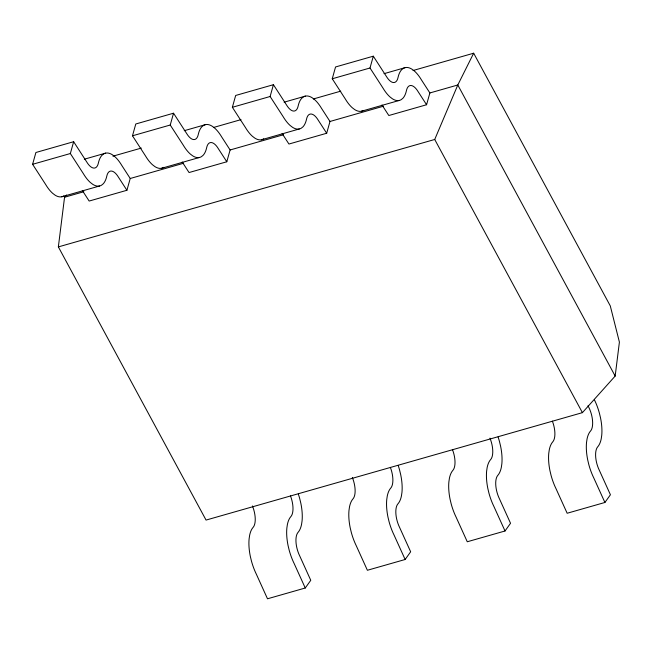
<?xml version="1.0" encoding="UTF-8"?>
<svg xmlns="http://www.w3.org/2000/svg" width="652" height="652" viewBox="0 0 652 652"><rect width="100%" height="100%" fill="white"/><g stroke="black" fill="none" stroke-linecap="round" stroke-linejoin="round"><path stroke-width="0.98" d="M413.058 70.514L473.67 53.211L610.28 305.886L619.4 342.096L615.17 376.057L582.407 412.651L206.056 520.076L58.362 246.904L64.556 197.238L66.561 194.997M63.929 195.853L63.733 196.007A34.157 14.768 74.1 0 1 55.012 195.111L52.608 193.277A34.157 14.768 74.1 0 1 45.616 184.434L32.6 164.304L35.901 152.495L73.652 141.72L86.659 161.843A17.074 7.384 74.1 0 0 98.379 163.057A34.157 14.768 74.1 0 1 101.956 155.298L103.692 153.896A34.157 14.768 74.1 0 1 112.405 154.793L114.809 156.627A34.157 14.768 74.1 0 1 121.81 165.469L130.229 178.493L126.912 190.278L89.161 201.052L82.331 190.498M126.912 190.278L118.509 177.279A17.074 7.384 74.1 0 0 106.798 176.073A34.157 14.768 74.1 0 1 103.22 183.823L101.484 185.233A34.157 14.768 74.1 0 1 92.763 184.337L90.359 182.503A34.157 14.768 74.1 0 1 83.366 173.66L70.351 153.53L73.652 141.72M163.815 167.336L163.619 167.499A34.157 14.768 74.1 0 1 154.899 166.602L152.495 164.76A34.157 14.768 74.1 0 1 145.494 155.918L132.486 135.795L135.787 123.986L173.538 113.212L186.545 133.334A17.074 7.384 74.1 0 0 198.265 134.54A34.157 14.768 74.1 0 1 201.835 126.79L203.571 125.38A34.157 14.768 74.1 0 1 212.291 126.284L214.695 128.118A34.157 14.768 74.1 0 1 221.696 136.961L230.107 149.976L226.798 161.769L189.047 172.544L182.218 161.981M226.798 161.769L218.396 148.77A17.074 7.384 74.1 0 0 206.684 147.564A34.157 14.768 74.1 0 1 203.106 155.315L201.37 156.725A34.157 14.768 74.1 0 1 192.65 155.82L190.245 153.986A34.157 14.768 74.1 0 1 183.253 145.143L170.237 125.021L173.538 113.212M263.701 138.827L263.506 138.99A34.157 14.768 74.1 0 1 254.785 138.085L252.381 136.252A34.157 14.768 74.1 0 1 245.38 127.409L232.373 107.287L235.665 95.469L273.424 84.695L286.432 104.825A17.074 7.384 74.1 0 0 298.151 106.031A34.157 14.768 74.1 0 1 301.721 98.281L303.457 96.871A34.157 14.768 74.1 0 1 312.178 97.767L314.582 99.609A34.157 14.768 74.1 0 1 321.583 108.444L329.993 121.468L326.685 133.252L288.934 144.035L282.104 133.473M326.685 133.252L318.282 120.261A17.074 7.384 74.1 0 0 306.562 119.047A34.157 14.768 74.1 0 1 302.993 126.806L301.257 128.208A34.157 14.768 74.1 0 1 292.536 127.311L290.132 125.477A34.157 14.768 74.1 0 1 283.131 116.635L270.124 96.504L273.424 84.695M363.384 110.473A34.157 14.768 74.1 0 1 354.672 109.577L352.267 107.743A34.157 14.768 74.1 0 1 345.267 98.9L332.259 78.77L335.552 66.96L373.303 56.186L386.318 76.308A17.074 7.384 74.1 0 0 398.03 77.523A34.157 14.768 74.1 0 1 401.608 69.764L403.343 68.362A34.157 14.768 74.1 0 1 412.064 69.259L414.468 71.092A34.157 14.768 74.1 0 1 421.461 79.935L429.88 92.959L426.571 104.744L388.82 115.518L381.99 104.964M426.571 104.744L418.168 91.745A17.074 7.384 74.1 0 0 406.449 90.538A34.157 14.768 74.1 0 1 402.879 98.289L401.143 99.699A34.157 14.768 74.1 0 1 392.422 98.802L390.018 96.961A34.157 14.768 74.1 0 1 383.017 88.126L370.01 67.995L373.303 56.186M58.362 246.904L434.721 139.479L457.802 84.988L473.67 53.211M252.438 505.952A17.074 7.384 74.1 0 1 253.131 527.346A34.157 14.768 74.1 0 0 249.643 535.251L249.105 538.878A34.157 14.768 74.1 0 0 250.327 556.376L251.452 561.054A34.157 14.768 74.1 0 0 256.432 574.363L267.499 598.789L305.25 588.006L310.768 580.296L299.7 555.879A17.074 7.384 74.1 0 1 298.045 532.374A34.157 14.768 74.1 0 0 301.542 524.469L302.08 520.842A34.157 14.768 74.1 0 0 300.857 503.344L299.733 498.666A34.157 14.768 74.1 0 0 298.323 494.045M352.325 477.443A17.074 7.384 74.1 0 1 353.017 498.837A34.157 14.768 74.1 0 0 349.529 506.743L348.991 510.369A34.157 14.768 74.1 0 0 350.214 527.859L351.338 532.545A34.157 14.768 74.1 0 0 356.318 545.854L367.386 570.272L405.137 559.497L410.654 551.788L399.578 527.37A17.074 7.384 74.1 0 1 397.932 503.857A34.157 14.768 74.1 0 0 401.428 495.952L401.966 492.333A34.157 14.768 74.1 0 0 400.735 474.835L399.619 470.157A34.157 14.768 74.1 0 0 398.209 465.536M452.496 449.66A17.074 7.384 74.1 0 1 452.904 470.328A34.157 14.768 74.1 0 0 449.415 478.234L448.878 481.852A34.157 14.768 74.1 0 0 450.1 499.351L451.217 504.029A34.157 14.768 74.1 0 0 456.196 517.338L467.272 541.763L505.023 530.989L510.54 523.279L499.465 498.853A17.074 7.384 74.1 0 1 497.818 475.349A34.157 14.768 74.1 0 0 501.315 467.443L501.853 463.816A34.157 14.768 74.1 0 0 500.622 446.327L499.505 441.64A34.157 14.768 74.1 0 0 498.095 437.019M552.383 421.151A17.074 7.384 74.1 0 1 552.79 441.811A34.157 14.768 74.1 0 0 549.294 449.717L548.756 453.344A34.157 14.768 74.1 0 0 549.986 470.842L551.103 475.52A34.157 14.768 74.1 0 0 556.083 488.829L567.158 513.254L604.909 502.472L610.427 494.762L599.351 470.345A17.074 7.384 74.1 0 1 597.705 446.84A34.157 14.768 74.1 0 0 601.201 438.935L601.739 435.308A34.157 14.768 74.1 0 0 600.508 417.81L599.392 413.132A34.157 14.768 74.1 0 0 594.412 399.823M32.6 164.304L70.351 153.53M132.486 135.795L170.237 125.021M232.373 107.287L270.124 96.504M332.259 78.77L370.01 67.995M84.344 159.21L105.64 153.13M184.231 130.693L205.527 124.622M284.117 102.185L305.413 96.105M384.004 73.676L405.299 67.596M112.951 156.178L141.305 148.085M213.644 127.442L241.012 119.626M313.351 98.974L340.719 91.166M61.777 196.774L99.528 185.999M161.663 168.265L199.414 157.482M261.55 139.748L299.301 128.974M361.436 111.239L399.187 100.465M64.556 197.238L83.806 191.737M130.229 178.493L183.619 163.244M230.107 149.976L283.506 134.736M329.993 121.468L383.392 106.227M429.88 92.959L457.802 84.988L615.17 376.057M434.721 139.479L582.407 412.651M588.055 405.674L588.895 407.533A17.074 7.384 74.1 0 1 590.541 431.037A34.157 14.768 74.1 0 0 587.053 438.943L586.515 442.569A34.157 14.768 74.1 0 0 587.737 460.059L588.854 464.746A34.157 14.768 74.1 0 0 593.833 478.055L604.909 502.472M505.023 530.989L493.947 506.563A34.157 14.768 74.1 0 1 488.967 493.254L487.851 488.576A34.157 14.768 74.1 0 1 486.628 471.078L487.166 467.451A34.157 14.768 74.1 0 1 490.654 459.554A17.074 7.384 74.1 0 0 489.962 438.152M405.137 559.497L394.069 535.08A34.157 14.768 74.1 0 1 389.089 521.771L387.964 517.085A34.157 14.768 74.1 0 1 386.742 499.595L387.28 495.968A34.157 14.768 74.1 0 1 390.768 488.063A17.074 7.384 74.1 0 0 390.369 467.394M305.25 588.006L294.182 563.589A34.157 14.768 74.1 0 1 289.203 550.28L288.078 545.594A34.157 14.768 74.1 0 1 286.856 528.104L287.393 524.477A34.157 14.768 74.1 0 1 290.89 516.571A17.074 7.384 74.1 0 0 290.482 495.911"/></g></svg>
